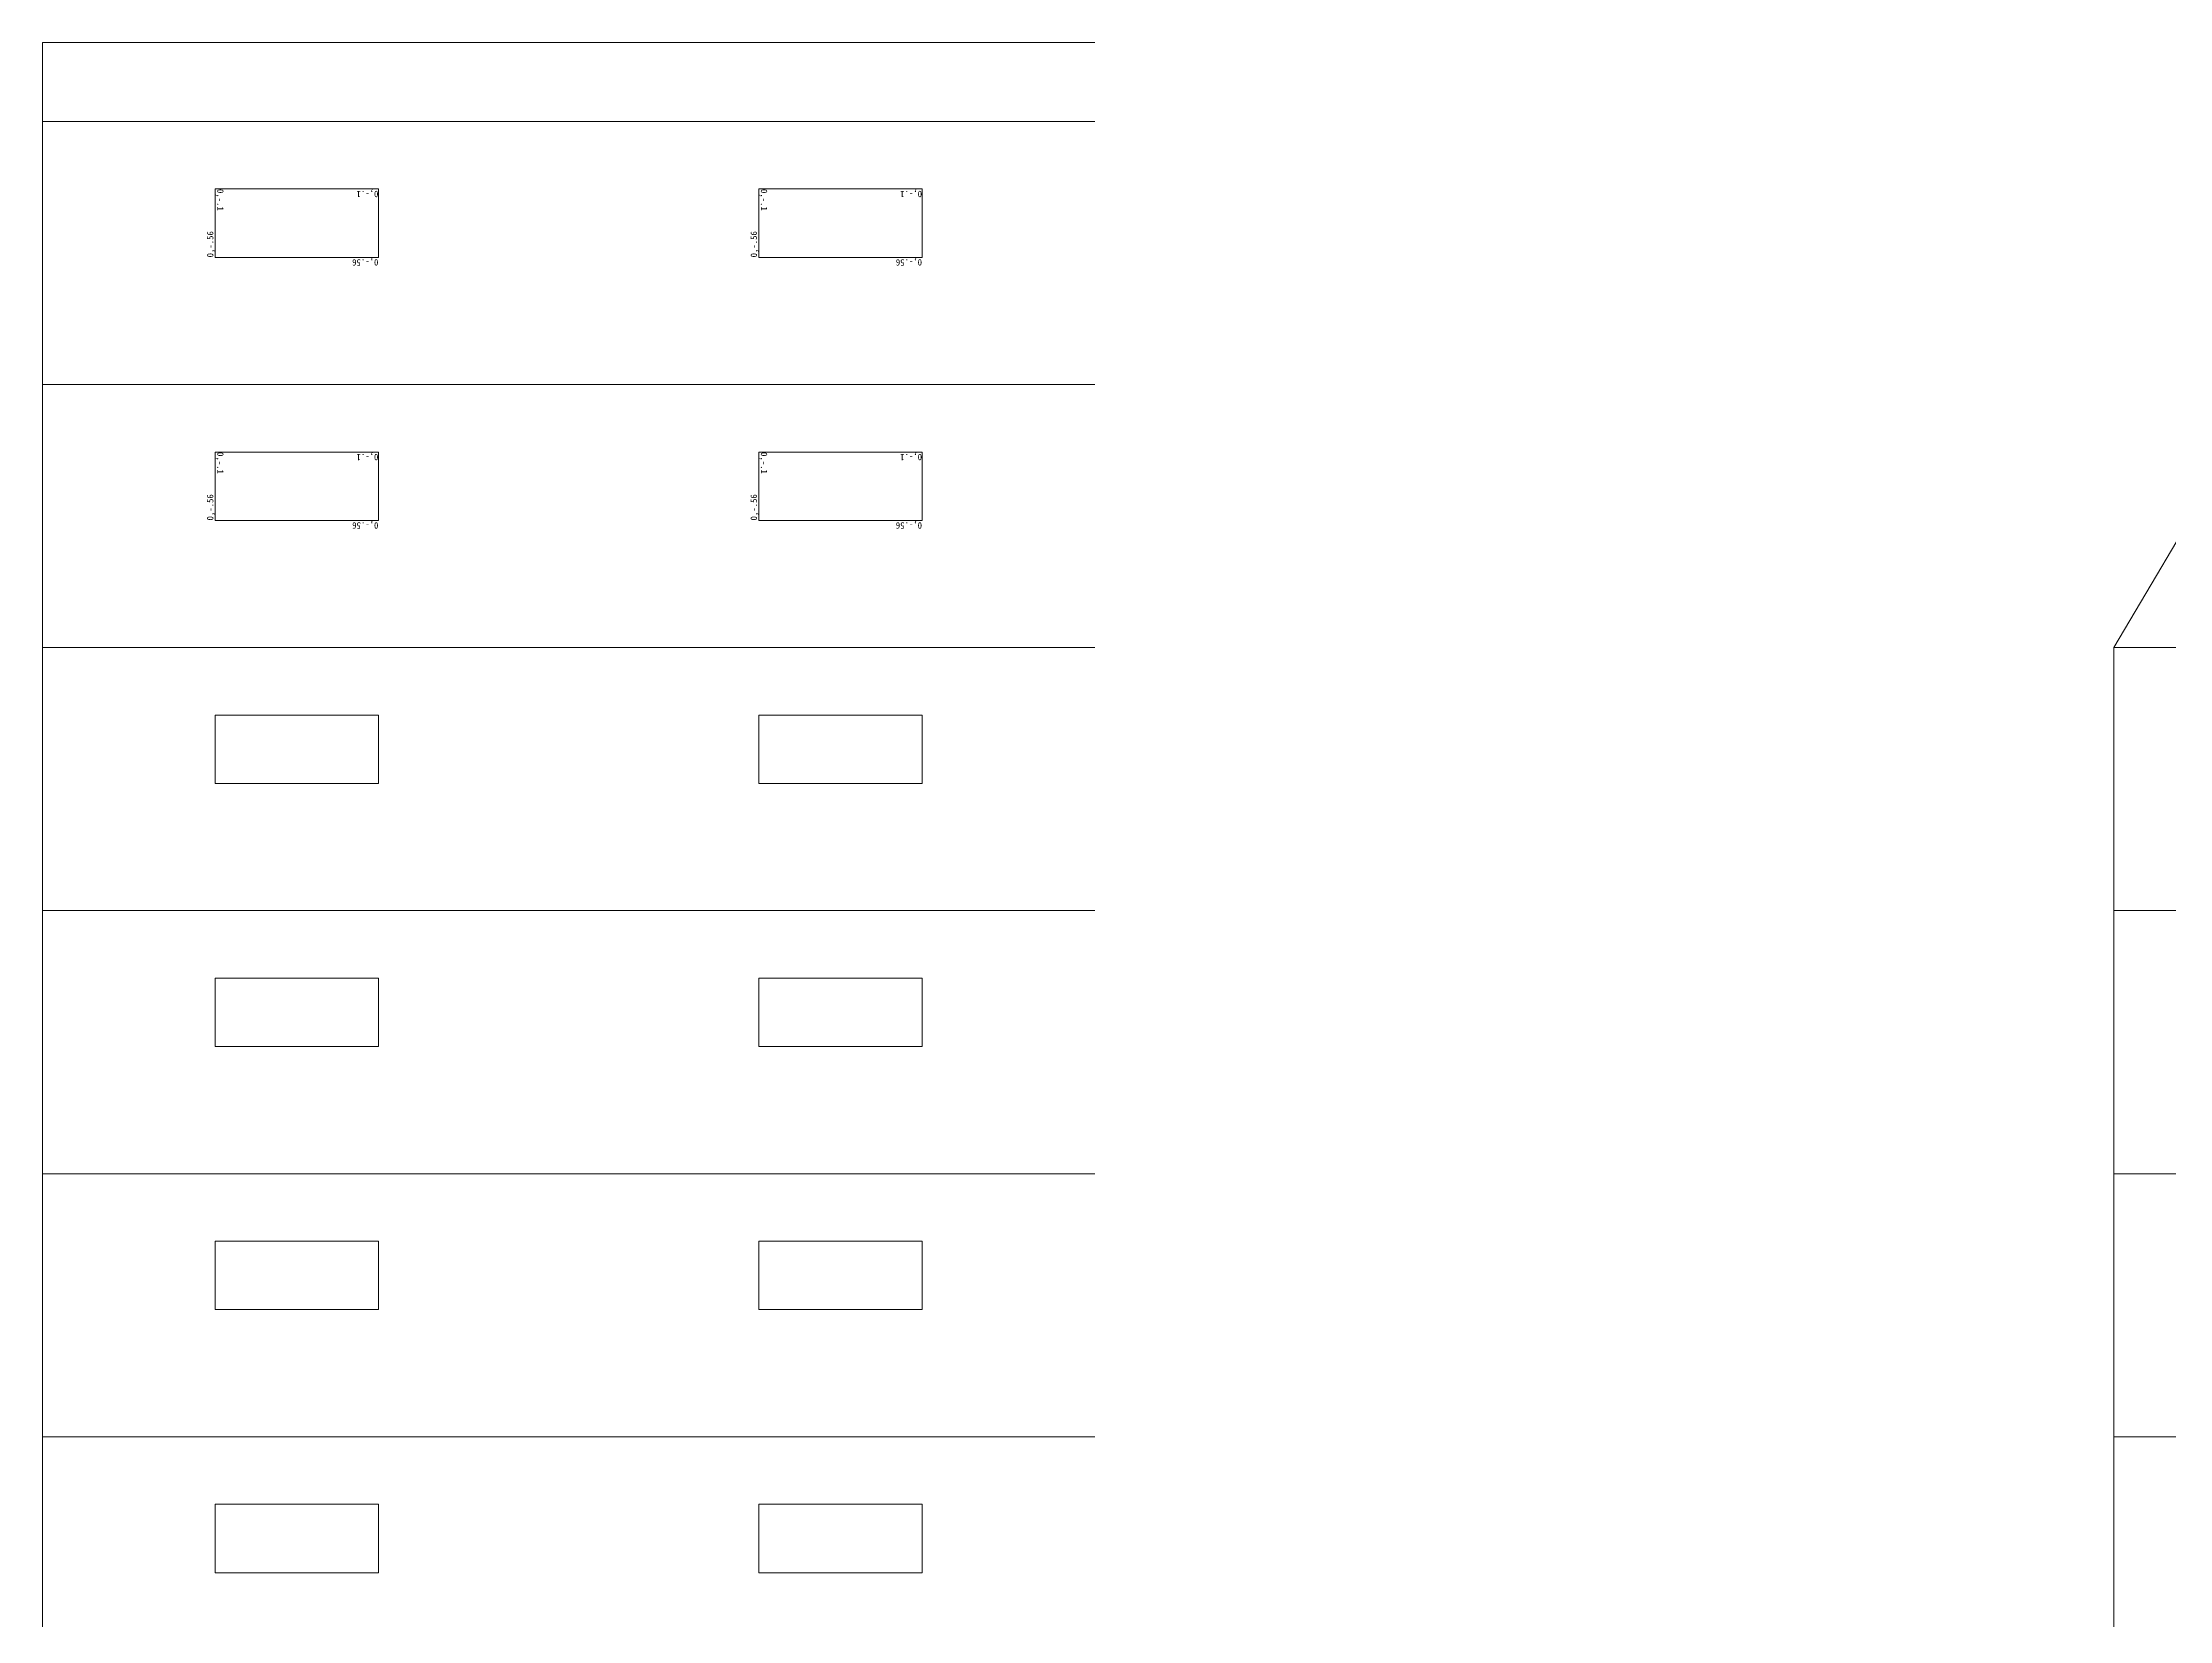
# Model space of a CAD drawing. Units: millimetres at full size, sheet at 1:200. Extents: x 1326 to 118101, y 837 to 80914.
# Drawn here: x 1376 to 25632, y 18831 to 36826 of the extents above; entities that cross this region are included whole.
import ezdxf
from ezdxf.enums import TextEntityAlignment as Align

# ---------------------------------------------------------------- set-up
doc = ezdxf.new("R2010")
doc.units = ezdxf.units.MM
doc.header["$LTSCALE"] = 200
doc.layers.add('南\u3000面', color=4, linetype='Continuous', lineweight=9)
doc.layers.add('西\u3000面', color=4, linetype='Continuous', lineweight=9)
doc.styles.add('ＭＳ ゴシック', font='')
doc.styles.get('ＭＳ ゴシック').set_extended_font_data('MS Gothic')

msp = doc.modelspace()

# ---------------------------------------------------------------- linework, layer by layer
at = {"layer": '南\u3000面', "color": 7}
for p, q in [((24998.5, 29925.9), (29071.7, 36825.9)), ((24998.5, 29925.9), (59998.5, 29925.9)), ((24998.5, 29925.9), (24998.5, 11925.9)), ((24998.5, 26925.9), (59998.5, 26925.9)), ((24998.5, 23925.9), (59998.5, 23925.9)), ((24998.5, 20925.9), (59998.5, 20925.9))]:
    msp.add_line(p, q, dxfattribs=at)
at = {"layer": '西\u3000面', "color": 7}
for p, q in [((1376.1, 36825.9), (13376.1, 36825.9)), ((1376.1, 36825.9), (1376.1, 29925.9)), ((1376.1, 35925.9), (13376.1, 35925.9)), ((1376.1, 32925.9), (13376.1, 32925.9)), ((1376.1, 29925.9), (13376.1, 29925.9)), ((1376.1, 8925.9), (1376.1, 29925.9)), ((1376.1, 26925.9), (13376.1, 26925.9)), ((1376.1, 23925.9), (13376.1, 23925.9)), ((1376.1, 20925.9), (13376.1, 20925.9))]:
    msp.add_line(p, q, dxfattribs=at)
at = {"layer": '西\u3000面'}
for p, q in [((3346.1, 35155.9), (3346.1, 34375.9)), ((3346.1, 35155.9), (5206.1, 35155.9)), ((5206.1, 35155.9), (5206.1, 34375.9)), ((9546.1, 35155.9), (9546.1, 34375.9)), ((9546.1, 35155.9), (11406.1, 35155.9)), ((11406.1, 35155.9), (11406.1, 34375.9)), ((3346.1, 34375.9), (5206.1, 34375.9)), ((9546.1, 34375.9), (11406.1, 34375.9)), ((3346.1, 32155.9), (3346.1, 31375.9)), ((3346.1, 32155.9), (5206.1, 32155.9)), ((5206.1, 32155.9), (5206.1, 31375.9)), ((9546.1, 32155.9), (9546.1, 31375.9)), ((9546.1, 32155.9), (11406.1, 32155.9)), ((11406.1, 32155.9), (11406.1, 31375.9)), ((3346.1, 31375.9), (5206.1, 31375.9)), ((9546.1, 31375.9), (11406.1, 31375.9)), ((3346.1, 29155.9), (3346.1, 28375.9)), ((3346.1, 29155.9), (5206.1, 29155.9)), ((5206.1, 29155.9), (5206.1, 28375.9)), ((9546.1, 29155.9), (9546.1, 28375.9)), ((9546.1, 29155.9), (11406.1, 29155.9)), ((11406.1, 29155.9), (11406.1, 28375.9)), ((3346.1, 28375.9), (5206.1, 28375.9)), ((9546.1, 28375.9), (11406.1, 28375.9)), ((3346.1, 26155.9), (3346.1, 25375.9)), ((3346.1, 26155.9), (5206.1, 26155.9)), ((5206.1, 26155.9), (5206.1, 25375.9)), ((9546.1, 26155.9), (9546.1, 25375.9)), ((9546.1, 26155.9), (11406.1, 26155.9)), ((11406.1, 26155.9), (11406.1, 25375.9)), ((3346.1, 25375.9), (5206.1, 25375.9)), ((9546.1, 25375.9), (11406.1, 25375.9)), ((3346.1, 23155.9), (3346.1, 22375.9)), ((3346.1, 23155.9), (5206.1, 23155.9)), ((5206.1, 23155.9), (5206.1, 22375.9)), ((9546.1, 23155.9), (9546.1, 22375.9)), ((9546.1, 23155.9), (11406.1, 23155.9)), ((11406.1, 23155.9), (11406.1, 22375.9)), ((3346.1, 22375.9), (5206.1, 22375.9)), ((9546.1, 22375.9), (11406.1, 22375.9)), ((3346.1, 20155.9), (3346.1, 19375.9)), ((3346.1, 20155.9), (5206.1, 20155.9)), ((5206.1, 20155.9), (5206.1, 19375.9)), ((9546.1, 20155.9), (9546.1, 19375.9)), ((9546.1, 20155.9), (11406.1, 20155.9)), ((11406.1, 20155.9), (11406.1, 19375.9)), ((3346.1, 19375.9), (5206.1, 19375.9)), ((9546.1, 19375.9), (11406.1, 19375.9))]:
    msp.add_line(p, q, dxfattribs=at)

# ---------------------------------------------------------------- texts
at = {"layer": '西\u3000面', "style": 'ＭＳ ゴシック'}
for s, rotation, p in [('0,-.1', 270, (3346.1, 35155.9)), ('0,-.1', 180, (5206.1, 35155.9)), ('0,-.1', 270, (9546.1, 35155.9)), ('0,-.1', 180, (11406.1, 35155.9)), ('0,-.56', 90, (3346.1, 34375.9)), ('0,-.56', 90, (9546.1, 34375.9)), ('0,-.56', 180, (5206.1, 34375.9)), ('0,-.56', 180, (11406.1, 34375.9)), ('0,-.1', 270, (3346.1, 32155.9)), ('0,-.1', 180, (5206.1, 32155.9)), ('0,-.1', 270, (9546.1, 32155.9)), ('0,-.1', 180, (11406.1, 32155.9)), ('0,-.56', 90, (3346.1, 31375.9)), ('0,-.56', 90, (9546.1, 31375.9)), ('0,-.56', 180, (5206.1, 31375.9)), ('0,-.56', 180, (11406.1, 31375.9))]:
    msp.add_text(s, height=73.31, rotation=rotation, dxfattribs=at).set_placement(p, align=Align.BOTTOM_LEFT)

doc.saveas('drawing.dxf')
